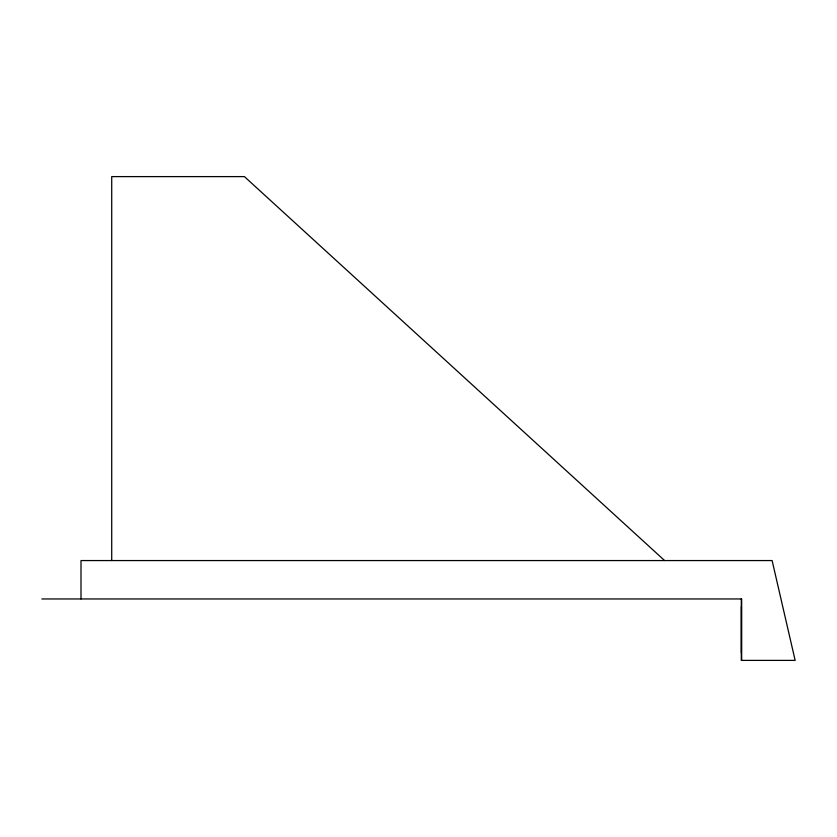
<?xml version="1.0" encoding="UTF-8"?>
<svg xmlns="http://www.w3.org/2000/svg" width="837" height="837" viewBox="0 0 837 837"><rect width="100%" height="100%" fill="white"/><g stroke="black" fill="none" stroke-linecap="round" stroke-linejoin="round"><path stroke-width="1.26" d="M41.85 598.957L741.666 598.957L741.666 660.393M664.609 560.56L244.414 176.607L111.719 176.607L111.719 560.56M741.394 606.637L741.394 652.714M741.289 598.957L741.289 660.393L795.15 660.393L772.112 560.56L81.001 560.56L81.001 598.957"/></g></svg>
